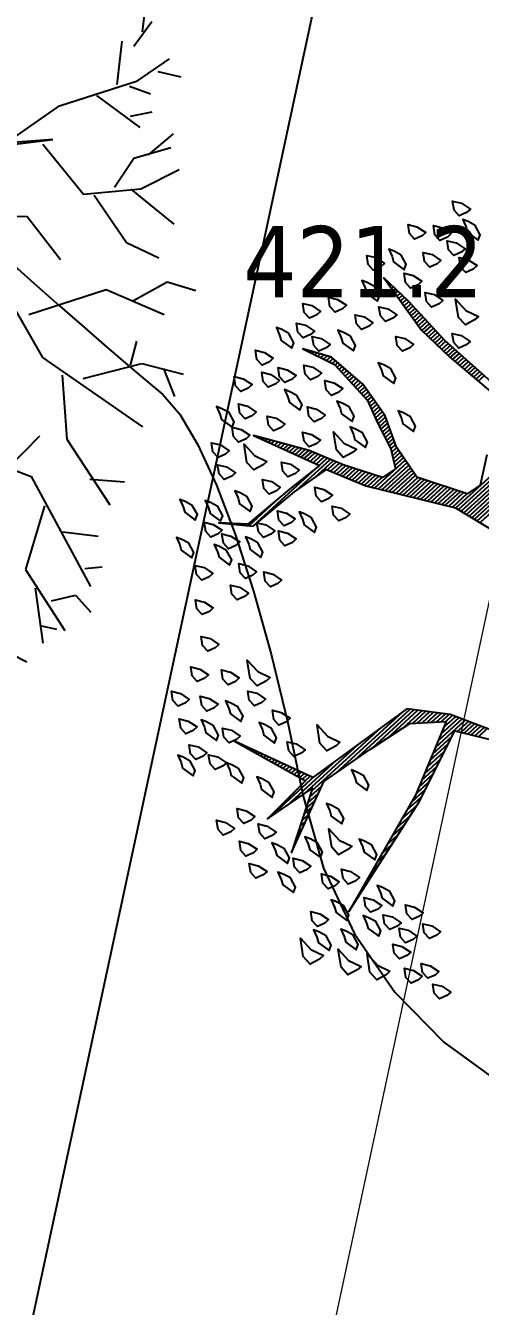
# Model space of a CAD drawing. Header units: metres. Extents: x 2 to 659295185, y -28 to 1124222152.
# Drawn here: x 654863.3 to 654869.69, y 1123162.19 to 1123180.21 of the extents above; entities that cross this region are included whole.
import ezdxf

# ---------------------------------------------------------------- set-up
doc = ezdxf.new("R2010")
doc.units = ezdxf.units.M
doc.header["$MEASUREMENT"] = 0
doc.layers.get('0').update_dxf_attribs({"linetype": 'CONTINUOUS'})
for name, color, linetype in [('Arboles', 3, 'CONTINUOUS'), ('Cota', 3, 'CONTINUOUS'), ('CVL_CURV_D', 7, 'CONTINUOUS'), ('PUERTA', 3, 'CONTINUOUS'), ('vista1', 3, 'CONTINUOUS')]:
    doc.layers.add(name, color=color, linetype=linetype)
doc.layers.add('LIMITE 2017 IGVSB', color=7, linetype='CONTINUOUS', lineweight=120)
doc.styles.get("Standard").update_dxf_attribs({"font": 'tahoma.ttf'})
doc.dimstyles.new('ISO-25', dxfattribs={"dimtxt": 2.5, "dimasz": 2.5, "dimexe": 1.25, "dimexo": 0.625, "dimtad": 1, "dimtxsty": 'Standard', "dimcen": 2.5, "dimadec": 0, "dimazin": 0, "dimtfac": 1, "dimtmove": 0, "dimatfit": 3, "dimfxl": 1, "dimarcsym": 0})

# ---------------------------------------------------------------- blocks, each defined once
blk = doc.blocks.new('A$C469D301D')
for p, q in [((2.4295, 1.3853), (2.4412, 1.4314)), ((2.4111, 1.3624), (2.4479, 1.4011)), ((2.3739, 1.2992), (2.3919, 1.3735)), ((2.4102, 1.3011), (2.4706, 1.3319)), ((2.4472, 1.3129), (2.4866, 1.2982)), ((2.2683, 1.2747), (2.4102, 1.3011)), ((2.335, 1.2847), (2.4035, 1.2191)), ((2.3946, 1.2933), (2.4297, 1.2754)), ((2.168, 1.2218), (2.2683, 1.2747)), ((2.3896, 1.241), (2.4283, 1.2433)), ((2.2496, 1.2174), (1.9384, 1.2328)), ((1.9533, 1.2185), (2.2496, 1.2174)), ((2.2311, 1.2115), (2.2907, 1.115)), ((2.4127, 1.1695), (2.4608, 1.2005)), ((2.3863, 1.167), (2.4529, 1.177)), ((2.346, 1.1204), (2.3863, 1.167)), ((2.3916, 1.1118), (2.4628, 1.1372)), ((2.0706, 1.1059), (2.1872, 1.0889)), ((2.2907, 1.115), (2.3916, 1.1118)), ((2.3086, 1.111), (2.3546, 1.0217)), ((2.3742, 1.1134), (2.4412, 1.0427)), ((2.0786, 1.0902), (2.1828, 0.8393)), ((2.1872, 1.0889), (2.2357, 1.0067)), ((2.3546, 1.0217), (2.4074, 0.9875)), ((2.1682, 0.9177), (2.3088, 0.9438)), ((2.3088, 0.9438), (2.4039, 0.8872)), ((2.3541, 0.9185), (2.417, 0.9437)), ((2.417, 0.9437), (2.465, 0.9222)), ((2.1828, 0.8393), (2.3413, 0.6965)), ((2.3343, 0.8067), (2.3505, 0.8469)), ((2.213, 0.8044), (2.2069, 0.6917)), ((2.2487, 0.7941), (2.3545, 0.8071)), ((2.3545, 0.8071), (2.4239, 0.7794)), ((2.3909, 0.7935), (2.4039, 0.7419)), ((2.0089, 0.7022), (2.1364, 0.6347)), ((2.0989, 0.6547), (2.1608, 0.7034)), ((2.2069, 0.6917), (2.2672, 0.5678)), ((2.1364, 0.6347), (2.2151, 0.4297)), ((2.2977, 0.6039), (2.2379, 0.6164)), ((2.1533, 0.5804), (2.1055, 0.4735)), ((2.1793, 0.5311), (2.2398, 0.5154)), ((2.1055, 0.4735), (2.1607, 0.3587)), ((2.2091, 0.4623), (2.2397, 0.4613)), ((2.1201, 0.341), (2.1188, 0.4388)), ((1.9373, 0.4151), (2.0872, 0.3123)), ((2.1438, 0.413), (2.1869, 0.4177)), ((2.1869, 0.4177), (2.21, 0.3848)), ((2.1211, 0.3716), (2.1464, 0.3628))]:
    blk.add_line(p, q)
blk = doc.blocks.new('A$C1CDC482B')
at = {"layer": 'PUERTA', "linetype": 'Continuous'}
blk.add_blockref('A$C469D301D', (0, 0, 197.8902), dxfattribs=at)
blk = doc.blocks.new('A$C14EB38C1')
at = {"rotation": 1}
blk.add_blockref('A$C1CDC482B', (0.0209, -0.0234, 593.6707), dxfattribs=at)
blk = doc.blocks.new('arbol')
at = {"xscale": 8.000000000032065, "yscale": 8.000000000032065, "zscale": 8.000000000032065, "rotation": 6.294289769575494}
blk.add_blockref('A$C14EB38C1', (654782.034, 1123780.921, -6332.488), dxfattribs=at)
blk = doc.blocks.new('arbol2')
at = {"layer": 'Arboles'}
blk.add_blockref('arbol', (0, 0), dxfattribs=at)
blk = doc.blocks.new('*D2455')
at = {"layer": 'LIMITE 2017 IGVSB', "color": 0, "lineweight": -2, "transparency": 16777216}
for p, q in [((654888.539, 1123262.408), (654883.861, 1123263.411)), ((654884.559, 1123260.704), (654873.265, 1123208.026)), ((654861.08, 1123151.188), (654871.928, 1123201.79)), ((654864.012, 1123148.003), (654859.334, 1123149.006))]:
    blk.add_line(p, q, dxfattribs=at)
at = {"layer": 'LIMITE 2017 IGVSB', "color": 0, "lineweight": 0, "transparency": 16777216}
for points in [[(654884.151, 1123260.791), (654884.966, 1123260.617), (654885.083, 1123263.149)], [(654860.673, 1123151.276), (654861.488, 1123151.101), (654860.556, 1123148.744)]]:
    blk.add_solid(points, dxfattribs=at)
at = {"layer": 'LIMITE 2017 IGVSB', "color": 0, "lineweight": 0, "transparency": 16777216, "insert": (654872.569, 1123204.914), "char_height": 2.5, "attachment_point": 5, "rotation": 77.8998}
blk.add_mtext('117', dxfattribs=at)
blk = doc.blocks.new('*X2402')
at = {"color": 0}
for p, q in [((17.5775, 17.92), (17.578, 17.92)), ((17.5814, 17.91), (17.584, 17.91)), ((17.5852, 17.9), (17.59, 17.9)), ((17.5891, 17.89), (17.596, 17.89)), ((17.9309, 17.89), (17.9356, 17.89)), ((17.9321, 17.9), (17.9348, 17.9)), ((17.9333, 17.91), (17.9341, 17.91)), ((17.5929, 17.88), (17.602, 17.88)), ((17.5967, 17.87), (17.608, 17.87)), ((17.6006, 17.86), (17.614, 17.86)), ((17.6044, 17.85), (17.62, 17.85)), ((17.9261, 17.85), (17.9387, 17.85)), ((17.9273, 17.86), (17.9379, 17.86)), ((17.9285, 17.87), (17.9371, 17.87)), ((17.9297, 17.88), (17.9364, 17.88)), ((17.2621, 17.82), (17.2622, 17.82)), ((17.2663, 17.81), (17.2685, 17.81)), ((17.6083, 17.84), (17.626, 17.84)), ((17.6121, 17.83), (17.6285, 17.83)), ((17.616, 17.82), (17.6298, 17.82)), ((17.6191, 17.81), (17.631, 17.81)), ((17.9213, 17.81), (17.9418, 17.81)), ((17.9225, 17.82), (17.941, 17.82)), ((17.9237, 17.83), (17.9402, 17.83)), ((17.9249, 17.84), (17.9395, 17.84)), ((17.2706, 17.8), (17.2748, 17.8)), ((17.2748, 17.79), (17.2811, 17.79)), ((17.279, 17.78), (17.2874, 17.78)), ((17.2832, 17.77), (17.2937, 17.77)), ((17.2875, 17.76), (17.3001, 17.76)), ((17.6191, 17.8), (17.6323, 17.8)), ((17.6191, 17.79), (17.6335, 17.79)), ((17.6191, 17.78), (17.6348, 17.78)), ((17.6191, 17.77), (17.636, 17.77)), ((17.6191, 17.76), (17.6373, 17.76)), ((17.9153, 17.76), (17.9423, 17.76)), ((17.9165, 17.77), (17.9423, 17.77)), ((17.9177, 17.78), (17.9423, 17.78)), ((17.9189, 17.79), (17.9423, 17.79)), ((17.9201, 17.8), (17.9423, 17.8)), ((17.2917, 17.75), (17.3064, 17.75)), ((17.2959, 17.74), (17.3127, 17.74)), ((17.3002, 17.73), (17.319, 17.73)), ((17.3044, 17.72), (17.3253, 17.72)), ((17.6191, 17.75), (17.6385, 17.75)), ((17.6191, 17.74), (17.6398, 17.74)), ((17.6191, 17.73), (17.641, 17.73)), ((17.6191, 17.72), (17.6423, 17.72)), ((17.9105, 17.72), (17.9423, 17.72)), ((17.9117, 17.73), (17.9423, 17.73)), ((17.9129, 17.74), (17.9423, 17.74)), ((17.9141, 17.75), (17.9423, 17.75)), ((16.9852, 17.68), (16.9856, 17.68)), ((17.3086, 17.71), (17.3316, 17.71)), ((17.3129, 17.7), (17.3379, 17.7)), ((17.3171, 17.69), (17.3443, 17.69)), ((17.3213, 17.68), (17.3506, 17.68)), ((17.6191, 17.71), (17.6435, 17.71)), ((17.6191, 17.7), (17.6445, 17.7)), ((17.6191, 17.69), (17.6431, 17.69)), ((17.6191, 17.68), (17.6418, 17.68)), ((17.9083, 17.7), (17.9423, 17.7)), ((17.909, 17.69), (17.9423, 17.69)), ((17.9093, 17.71), (17.9423, 17.71)), ((17.9097, 17.68), (17.9423, 17.68)), ((16.9942, 17.67), (16.9956, 17.67)), ((17.0032, 17.66), (17.0056, 17.66)), ((17.0122, 17.65), (17.0156, 17.65)), ((17.0212, 17.64), (17.0256, 17.64)), ((17.3256, 17.67), (17.3569, 17.67)), ((17.3298, 17.66), (17.3632, 17.66)), ((17.334, 17.65), (17.368, 17.65)), ((17.3382, 17.64), (17.3727, 17.64)), ((17.6157, 17.64), (17.6365, 17.64)), ((17.619, 17.65), (17.6378, 17.65)), ((17.6191, 17.67), (17.6405, 17.67)), ((17.6191, 17.66), (17.6391, 17.66)), ((17.9103, 17.67), (17.9423, 17.67)), ((17.911, 17.66), (17.9423, 17.66)), ((17.9117, 17.65), (17.9423, 17.65)), ((17.9123, 17.64), (17.9423, 17.64)), ((17.0302, 17.63), (17.0356, 17.63)), ((17.0392, 17.62), (17.0456, 17.62)), ((17.0482, 17.61), (17.1861, 17.61)), ((17.0572, 17.6), (17.3444, 17.6)), ((17.2417, 17.59), (17.3957, 17.59)), ((17.3425, 17.63), (17.3773, 17.63)), ((17.3467, 17.62), (17.3819, 17.62)), ((17.3509, 17.61), (17.3865, 17.61)), ((17.3552, 17.6), (17.3911, 17.6)), ((17.5991, 17.59), (17.6298, 17.59)), ((17.6024, 17.6), (17.6311, 17.6)), ((17.6057, 17.61), (17.6325, 17.61)), ((17.6091, 17.62), (17.6338, 17.62)), ((17.6124, 17.63), (17.6351, 17.63)), ((17.913, 17.63), (17.9423, 17.63)), ((17.9137, 17.62), (17.9428, 17.62)), ((17.9143, 17.61), (17.9438, 17.61)), ((17.915, 17.6), (17.9448, 17.6)), ((17.9157, 17.59), (17.9459, 17.59)), ((17.3167, 17.58), (17.4003, 17.58)), ((17.3657, 17.57), (17.405, 17.57)), ((17.3704, 17.56), (17.4096, 17.56)), ((17.3751, 17.55), (17.4142, 17.55)), ((17.5872, 17.55), (17.6178, 17.55)), ((17.5899, 17.56), (17.6219, 17.56)), ((17.5926, 17.57), (17.6261, 17.57)), ((17.5957, 17.58), (17.6285, 17.58)), ((17.9163, 17.58), (17.9469, 17.58)), ((17.9172, 17.57), (17.9479, 17.57)), ((17.9186, 17.56), (17.949, 17.56)), ((17.9199, 17.55), (17.95, 17.55)), ((17.3797, 17.54), (17.4197, 17.54)), ((17.3844, 17.53), (17.4254, 17.53)), ((17.3891, 17.52), (17.4311, 17.52)), ((17.3937, 17.51), (17.4369, 17.51)), ((17.5762, 17.51), (17.6011, 17.51)), ((17.579, 17.52), (17.6053, 17.52)), ((17.5817, 17.53), (17.6094, 17.53)), ((17.5844, 17.54), (17.6136, 17.54)), ((17.9212, 17.54), (17.951, 17.54)), ((17.9225, 17.53), (17.9521, 17.53)), ((17.9238, 17.52), (17.9531, 17.52)), ((17.9251, 17.51), (17.9541, 17.51)), ((17.3984, 17.5), (17.4426, 17.5)), ((17.4031, 17.49), (17.4483, 17.49)), ((17.4077, 17.48), (17.454, 17.48)), ((17.4124, 17.47), (17.4597, 17.47)), ((17.5623, 17.47), (17.5849, 17.47)), ((17.568, 17.48), (17.5886, 17.48)), ((17.5708, 17.49), (17.5928, 17.49)), ((17.5735, 17.5), (17.5969, 17.5)), ((17.9264, 17.5), (17.9552, 17.5)), ((17.9277, 17.49), (17.9562, 17.49)), ((17.929, 17.48), (17.9572, 17.48)), ((17.9303, 17.47), (17.9583, 17.47)), ((17.4171, 17.46), (17.4654, 17.46)), ((17.4217, 17.45), (17.4711, 17.45)), ((17.4276, 17.44), (17.4769, 17.44)), ((17.4343, 17.43), (17.4826, 17.43)), ((17.441, 17.42), (17.5777, 17.42)), ((17.5394, 17.43), (17.5792, 17.43)), ((17.5452, 17.44), (17.5806, 17.44)), ((17.5509, 17.45), (17.582, 17.45)), ((17.5566, 17.46), (17.5834, 17.46)), ((17.9316, 17.46), (17.9593, 17.46)), ((17.9329, 17.45), (17.9604, 17.45)), ((17.4476, 17.41), (17.5763, 17.41)), ((17.4543, 17.4), (17.5749, 17.4)), ((17.461, 17.39), (17.5734, 17.39)), ((17.4676, 17.38), (17.572, 17.38)), ((17.4743, 17.37), (17.5706, 17.37)), ((17.481, 17.36), (17.5692, 17.36)), ((17.4876, 17.35), (17.5695, 17.35)), ((17.4943, 17.34), (17.5751, 17.34)), ((17.501, 17.33), (17.5807, 17.33)), ((17.5076, 17.32), (17.5862, 17.32)), ((17.5143, 17.31), (17.5918, 17.31)), ((17.521, 17.3), (17.5973, 17.3)), ((17.5276, 17.29), (17.6029, 17.29)), ((17.5343, 17.28), (17.6084, 17.28)), ((17.541, 17.27), (17.614, 17.27)), ((17.5476, 17.26), (17.6195, 17.26)), ((17.5543, 17.25), (17.6251, 17.25)), ((17.561, 17.24), (17.6307, 17.24)), ((17.5676, 17.23), (17.6362, 17.23)), ((17.5743, 17.22), (17.6418, 17.22)), ((17.581, 17.21), (17.6473, 17.21)), ((17.5876, 17.2), (17.6529, 17.2)), ((17.5939, 17.19), (17.7568, 17.19)), ((17.5968, 17.18), (17.7482, 17.18)), ((17.5998, 17.17), (17.7396, 17.17)), ((17.6027, 17.16), (17.731, 17.16)), ((17.6056, 17.15), (17.7225, 17.15)), ((17.6085, 17.14), (17.7189, 17.14)), ((17.6115, 17.13), (17.7161, 17.13)), ((16.5321, 17.11), (16.5325, 17.11)), ((16.5355, 17.1), (16.5367, 17.1)), ((16.5388, 17.09), (16.5409, 17.09)), ((16.5421, 17.08), (16.5451, 17.08)), ((17.6144, 17.12), (17.7134, 17.12)), ((17.6173, 17.11), (17.7107, 17.11)), ((17.6203, 17.1), (17.7079, 17.1)), ((16.5454, 17.07), (16.5493, 17.07)), ((16.5488, 17.06), (16.5535, 17.06)), ((16.5521, 17.05), (16.5577, 17.05)), ((16.5554, 17.04), (16.5619, 17.04)), ((16.5588, 17.03), (16.566, 17.03)), ((16.5621, 17.02), (16.5702, 17.02)), ((16.5654, 17.01), (16.5744, 17.01)), ((16.5688, 17), (16.5786, 17)), ((16.5721, 16.99), (16.5828, 16.99)), ((16.5754, 16.98), (16.587, 16.98)), ((16.5788, 16.97), (16.5912, 16.97)), ((16.5821, 16.96), (16.5954, 16.96)), ((16.5854, 16.95), (16.5996, 16.95)), ((16.5888, 16.94), (16.6038, 16.94)), ((16.5921, 16.93), (16.608, 16.93)), ((16.5954, 16.92), (16.6122, 16.92)), ((16.5988, 16.91), (16.6164, 16.91)), ((16.6021, 16.9), (16.6206, 16.9)), ((16.6054, 16.89), (16.6248, 16.89)), ((16.6088, 16.88), (16.629, 16.88)), ((16.6121, 16.87), (16.6331, 16.87)), ((16.443, 16.85), (16.6488, 16.85)), ((16.513, 16.84), (16.7388, 16.84)), ((16.583, 16.83), (16.8288, 16.83)), ((16.6154, 16.86), (16.6373, 16.86)), ((16.5531, 16.79), (16.5956, 16.79)), ((16.5708, 16.8), (16.6189, 16.8)), ((16.5885, 16.81), (16.6422, 16.81)), ((16.6062, 16.82), (16.9188, 16.82)), ((16.7083, 16.81), (17.0088, 16.81)), ((16.7816, 16.8), (17.0309, 16.8)), ((16.8532, 16.79), (17.0394, 16.79)), ((16.4647, 16.74), (16.4789, 16.74)), ((16.4824, 16.75), (16.5022, 16.75)), ((16.5001, 16.76), (16.5256, 16.76)), ((16.5178, 16.77), (16.5489, 16.77)), ((16.5355, 16.78), (16.5722, 16.78)), ((16.9132, 16.78), (17.0478, 16.78)), ((16.9732, 16.77), (17.0563, 16.77)), ((17.0054, 16.76), (17.0647, 16.76)), ((17.0177, 16.75), (17.0732, 16.75)), ((17.0299, 16.74), (17.0817, 16.74)), ((16.4293, 16.72), (16.4322, 16.72)), ((16.447, 16.73), (16.4556, 16.73)), ((17.0421, 16.73), (17.0901, 16.73)), ((17.0543, 16.72), (17.0986, 16.72)), ((17.0665, 16.71), (17.1071, 16.71)), ((17.0788, 16.7), (17.1155, 16.7)), ((17.0288, 16.66), (17.1363, 16.66)), ((17.0504, 16.67), (17.1313, 16.67)), ((17.0719, 16.68), (17.1263, 16.68)), ((17.091, 16.69), (17.1213, 16.69)), ((16.9427, 16.62), (17.0214, 16.62)), ((16.9642, 16.63), (17.0477, 16.63)), ((16.9858, 16.64), (17.0741, 16.64)), ((17.0073, 16.65), (17.1413, 16.65)), ((17.0964, 16.64), (17.1463, 16.64)), ((17.1031, 16.63), (17.1513, 16.63)), ((17.1097, 16.62), (17.1563, 16.62)), ((16.8265, 16.57), (16.8895, 16.57)), ((16.8565, 16.58), (16.9159, 16.58)), ((16.8781, 16.59), (16.9423, 16.59)), ((16.8996, 16.6), (16.9686, 16.6)), ((16.9211, 16.61), (16.995, 16.61)), ((17.1164, 16.61), (17.1613, 16.61)), ((17.1231, 16.6), (17.1663, 16.6)), ((17.1297, 16.59), (17.1713, 16.59)), ((17.1364, 16.58), (17.1763, 16.58)), ((16.7015, 16.53), (16.7578, 16.53)), ((16.7328, 16.54), (16.7955, 16.54)), ((16.764, 16.55), (16.8332, 16.55)), ((16.7953, 16.56), (16.8632, 16.56)), ((16.5765, 16.49), (16.607, 16.49)), ((16.6078, 16.5), (16.6447, 16.5)), ((16.639, 16.51), (16.6824, 16.51)), ((16.6703, 16.52), (16.7201, 16.52)), ((16.4515, 16.45), (16.4563, 16.45)), ((16.4828, 16.46), (16.494, 16.46)), ((16.514, 16.47), (16.5317, 16.47)), ((16.5453, 16.48), (16.5693, 16.48))]:
    blk.add_line(p, q, dxfattribs=at)
blk = doc.blocks.new('ARBUSTO6')
at = {"layer": 'Arboles'}
for points in [[(-0.3874, 1.4409), (-0.413, 1.4494), (-0.413, 1.4749), (-0.3959, 1.5005), (-0.3789, 1.4749), (-0.3704, 1.4409)], [(-0.2769, 1.4579), (-0.3024, 1.4664), (-0.3024, 1.492), (-0.2854, 1.5175), (-0.2684, 1.492), (-0.2599, 1.4579)], [(-0.1919, 1.5005), (-0.2004, 1.4834), (-0.1919, 1.4409), (-0.1748, 1.4494), (-0.1663, 1.4834), (-0.1748, 1.509), (-0.1833, 1.526)], [(-0.1153, 1.4324), (-0.1408, 1.4409), (-0.1408, 1.4664), (-0.1238, 1.492), (-0.1068, 1.4664), (-0.0983, 1.4324)], [(-0.0558, 1.4664), (-0.0813, 1.4749), (-0.0813, 1.5005), (-0.0643, 1.526), (-0.0473, 1.5005), (-0.0388, 1.4664)], [(0.2078, 1.4409), (0.1823, 1.4494), (0.1823, 1.4749), (0.1993, 1.5005), (0.2163, 1.4749), (0.2248, 1.4409)], [(-0.515, 1.4409), (-0.5235, 1.4239), (-0.515, 1.3814), (-0.498, 1.3899), (-0.4895, 1.4239), (-0.498, 1.4494), (-0.5065, 1.4664)], [(-0.3109, 1.3899), (-0.3364, 1.3984), (-0.3364, 1.4239), (-0.3194, 1.4494), (-0.3024, 1.4239), (-0.2939, 1.3899)], [(0.0207, 1.4239), (-0.0048, 1.4324), (-0.0048, 1.4579), (0.0122, 1.4834), (0.0293, 1.4579), (0.0378, 1.4239)], [(0.1228, 1.4239), (0.1143, 1.4069), (0.1228, 1.3644), (0.1398, 1.3729), (0.1483, 1.4069), (0.1398, 1.4324), (0.1313, 1.4494)], [(0.2589, 1.4409), (0.2504, 1.4239), (0.2589, 1.3814), (0.2759, 1.3899), (0.2844, 1.4239), (0.2759, 1.4494), (0.2674, 1.4664)], [(0.3779, 1.4239), (0.3524, 1.4324), (0.3524, 1.4579), (0.3694, 1.4834), (0.3864, 1.4579), (0.3949, 1.4239)], [(-0.4385, 1.3644), (-0.464, 1.3729), (-0.464, 1.3984), (-0.447, 1.4239), (-0.43, 1.3984), (-0.4215, 1.3644)], [(-0.2599, 1.3644), (-0.2854, 1.3729), (-0.2854, 1.3984), (-0.2684, 1.4239), (-0.2514, 1.3984), (-0.2429, 1.3644)], [(-0.1068, 1.3644), (-0.1323, 1.3729), (-0.1323, 1.3984), (-0.1153, 1.4239), (-0.0983, 1.3984), (-0.0898, 1.3644)], [(0.4374, 1.3644), (0.4119, 1.3729), (0.4119, 1.3984), (0.4289, 1.4239), (0.4459, 1.3984), (0.4544, 1.3644)], [(0.5395, 1.3814), (0.514, 1.3899), (0.514, 1.4154), (0.531, 1.4409), (0.548, 1.4154), (0.5565, 1.3814)], [(-0.5915, 1.3304), (-0.617, 1.3389), (-0.617, 1.3644), (-0.6, 1.3899), (-0.583, 1.3644), (-0.5745, 1.3304)], [(-0.5065, 1.3219), (-0.532, 1.3304), (-0.532, 1.3559), (-0.515, 1.3814), (-0.498, 1.3559), (-0.4895, 1.3219)], [(-0.1919, 1.3134), (-0.2174, 1.3219), (-0.2174, 1.3474), (-0.2004, 1.3729), (-0.1833, 1.3474), (-0.1748, 1.3134)], [(-0.0473, 1.3559), (-0.0558, 1.3389), (-0.0473, 1.2964), (-0.0303, 1.3049), (-0.0218, 1.3389), (-0.0303, 1.3644), (-0.0388, 1.3814)], [(0.0463, 1.3219), (0.0207, 1.3304), (0.0207, 1.3559), (0.0378, 1.3814), (0.0548, 1.3559), (0.0633, 1.3219)], [(0.2589, 1.3134), (0.2333, 1.3219), (0.2333, 1.3474), (0.2504, 1.3729), (0.2674, 1.3474), (0.2759, 1.3134)], [(0.3524, 1.3219), (0.3269, 1.3304), (0.3269, 1.3559), (0.3439, 1.3814), (0.3609, 1.3559), (0.3694, 1.3219)], [(0.5055, 1.3474), (0.497, 1.3304), (0.5055, 1.2879), (0.5225, 1.2964), (0.531, 1.3304), (0.5225, 1.3559), (0.514, 1.3729)], [(-0.8126, 1.2964), (-0.8211, 1.2793), (-0.8126, 1.2368), (-0.7956, 1.2453), (-0.7871, 1.2793), (-0.7956, 1.3049), (-0.8041, 1.3219)], [(-0.6256, 1.2623), (-0.6511, 1.2708), (-0.6511, 1.2964), (-0.6341, 1.3219), (-0.617, 1.2964), (-0.6085, 1.2623)], [(-0.3959, 1.2708), (-0.4215, 1.2793), (-0.4215, 1.3049), (-0.4044, 1.3304), (-0.3874, 1.3049), (-0.3789, 1.2708)], [(-0.3109, 1.3304), (-0.3194, 1.3134), (-0.3109, 1.2708), (-0.2939, 1.2793), (-0.2854, 1.3134), (-0.2939, 1.3389), (-0.3024, 1.3559)], [(0.1228, 1.2879), (0.0973, 1.2964), (0.0973, 1.3219), (0.1143, 1.3474), (0.1313, 1.3219), (0.1398, 1.2879)], [(0.4374, 1.2964), (0.4119, 1.3049), (0.4119, 1.3304), (0.4289, 1.3559), (0.4459, 1.3304), (0.4544, 1.2964)], [(-0.5235, 1.2198), (-0.5575, 1.2283), (-0.5575, 1.2623), (-0.5235, 1.3134), (-0.5235, 1.2623), (-0.5065, 1.2198)], [(-0.1748, 1.2283), (-0.2004, 1.2368), (-0.2004, 1.2623), (-0.1833, 1.2879), (-0.1663, 1.2623), (-0.1578, 1.2283)], [(0.2674, 1.2198), (0.2418, 1.2283), (0.2418, 1.2538), (0.2589, 1.2793), (0.2759, 1.2538), (0.2844, 1.2198)], [(0.4289, 1.2283), (0.4034, 1.2368), (0.4034, 1.2623), (0.4204, 1.2879), (0.4374, 1.2623), (0.4459, 1.2283)], [(-0.9062, 1.2113), (-0.9147, 1.1943), (-0.9062, 1.1518), (-0.8892, 1.1603), (-0.8807, 1.1943), (-0.8892, 1.2198), (-0.8977, 1.2368)], [(-0.7531, 1.2368), (-0.7616, 1.2198), (-0.7531, 1.1773), (-0.7361, 1.1858), (-0.7276, 1.2198), (-0.7361, 1.2453), (-0.7446, 1.2623)], [(-0.2769, 1.2028), (-0.3024, 1.2113), (-0.3024, 1.2368), (-0.2854, 1.2623), (-0.2684, 1.2368), (-0.2599, 1.2028)], [(0.0973, 1.1773), (0.0718, 1.1858), (0.0718, 1.2113), (0.0888, 1.2368), (0.1058, 1.2113), (0.1143, 1.1773)], [(-0.7871, 1.1518), (-0.8126, 1.1603), (-0.8126, 1.1858), (-0.7956, 1.2113), (-0.7786, 1.1858), (-0.7701, 1.1518)], [(-0.6596, 1.1943), (-0.6681, 1.1773), (-0.6596, 1.1348), (-0.6426, 1.1433), (-0.6341, 1.1773), (-0.6426, 1.2028), (-0.6511, 1.2198)], [(-0.3449, 1.1518), (-0.3704, 1.1603), (-0.3704, 1.1858), (-0.3534, 1.2113), (-0.3364, 1.1858), (-0.3279, 1.1518)], [(-0.2089, 1.1858), (-0.2174, 1.1688), (-0.2089, 1.1263), (-0.1919, 1.1348), (-0.1833, 1.1688), (-0.1919, 1.1943), (-0.2004, 1.2113)], [(-0.0218, 1.1858), (-0.0303, 1.1688), (-0.0218, 1.1263), (-0.0048, 1.1348), (0.0037, 1.1688), (-0.0048, 1.1943), (-0.0133, 1.2113)], [(0.3184, 1.1008), (0.2844, 1.1093), (0.2844, 1.1433), (0.3184, 1.1943), (0.3184, 1.1433), (0.3354, 1.1008)], [(-0.549, 1.1263), (-0.5745, 1.1348), (-0.5745, 1.1603), (-0.5575, 1.1858), (-0.5405, 1.1603), (-0.532, 1.1263)], [(-0.464, 1.1263), (-0.4895, 1.1348), (-0.4895, 1.1603), (-0.4725, 1.1858), (-0.4555, 1.1603), (-0.447, 1.1263)], [(-0.9062, 1.0667), (-0.9317, 1.0753), (-0.9317, 1.1008), (-0.9147, 1.1263), (-0.8977, 1.1008), (-0.8892, 1.0667)], [(-0.8296, 1.1093), (-0.8381, 1.0923), (-0.8296, 1.0497), (-0.8126, 1.0582), (-0.8041, 1.0923), (-0.8126, 1.1178), (-0.8211, 1.1348)], [(-0.7701, 1.0838), (-0.7956, 1.0923), (-0.7956, 1.1178), (-0.7786, 1.1433), (-0.7616, 1.1178), (-0.7531, 1.0838)], [(-0.2769, 1.0497), (-0.3109, 1.0582), (-0.3109, 1.0923), (-0.2769, 1.1433), (-0.2769, 1.0923), (-0.2599, 1.0497)], [(-0.2344, 1.0923), (-0.2429, 1.0753), (-0.2344, 1.0327), (-0.2174, 1.0412), (-0.2089, 1.0753), (-0.2174, 1.1008), (-0.2259, 1.1178)], [(0.2418, 1.0582), (0.2163, 1.0667), (0.2163, 1.0923), (0.2333, 1.1178), (0.2504, 1.0923), (0.2589, 1.0582)], [(-0.7361, 1.0582), (-0.7446, 1.0412), (-0.7361, 0.9987), (-0.7191, 1.0072), (-0.7106, 1.0412), (-0.7191, 1.0667), (-0.7276, 1.0838)], [(-0.6596, 1.0327), (-0.6851, 1.0412), (-0.6851, 1.0667), (-0.6681, 1.0923), (-0.6511, 1.0667), (-0.6426, 1.0327)], [(-0.583, 1.0157), (-0.6085, 1.0242), (-0.6085, 1.0497), (-0.5915, 1.0753), (-0.5745, 1.0497), (-0.566, 1.0157)], [(-0.9827, 0.9817), (-1.0082, 0.9902), (-1.0082, 1.0157), (-0.9912, 1.0412), (-0.9742, 1.0157), (-0.9657, 0.9817)], [(-0.7956, 0.9732), (-0.8211, 0.9817), (-0.8211, 1.0072), (-0.8041, 1.0327), (-0.7871, 1.0072), (-0.7786, 0.9732)], [(-0.6256, 0.9647), (-0.6511, 0.9732), (-0.6511, 0.9987), (-0.6341, 1.0242), (-0.617, 0.9987), (-0.6085, 0.9647)], [(-0.549, 0.9987), (-0.5575, 0.9817), (-0.549, 0.9392), (-0.532, 0.9477), (-0.5235, 0.9817), (-0.532, 1.0072), (-0.5405, 1.0242)], [(-0.4385, 0.9902), (-0.464, 0.9987), (-0.464, 1.0242), (-0.447, 1.0497), (-0.43, 1.0242), (-0.4215, 0.9902)], [(-0.0813, 1.0242), (-0.0898, 1.0072), (-0.0813, 0.9647), (-0.0643, 0.9732), (-0.0558, 1.0072), (-0.0643, 1.0327), (-0.0728, 1.0497)], [(-0.8637, 0.9392), (-0.8892, 0.9477), (-0.8892, 0.9732), (-0.8722, 0.9987), (-0.8552, 0.9732), (-0.8467, 0.9392)], [(-1.0507, 0.8797), (-1.0763, 0.8882), (-1.0763, 0.9137), (-1.0593, 0.9392), (-1.0422, 0.9137), (-1.0337, 0.8797)], [(-0.7531, 0.8967), (-0.7786, 0.9052), (-0.7786, 0.9307), (-0.7616, 0.9562), (-0.7446, 0.9307), (-0.7361, 0.8967)], [(-0.4385, 0.9052), (-0.464, 0.9137), (-0.464, 0.9392), (-0.447, 0.9647), (-0.43, 0.9392), (-0.4215, 0.9052)], [(-1.2463, 0.8116), (-1.2718, 0.8201), (-1.2718, 0.8456), (-1.2548, 0.8712), (-1.2378, 0.8456), (-1.2293, 0.8116)], [(-1.1443, 0.8286), (-1.1698, 0.8371), (-1.1698, 0.8626), (-1.1528, 0.8882), (-1.1358, 0.8626), (-1.1273, 0.8286)], [(-1.0763, 0.7521), (-1.1018, 0.7606), (-1.1018, 0.7861), (-1.0848, 0.8116), (-1.0678, 0.7861), (-1.0593, 0.7521)], [(-1.2889, 0.7266), (-1.3144, 0.7351), (-1.3144, 0.7606), (-1.2974, 0.7861), (-1.2804, 0.7606), (-1.2718, 0.7266)], [(-1.1868, 0.7351), (-1.2123, 0.7436), (-1.2123, 0.7691), (-1.1953, 0.7946), (-1.1783, 0.7691), (-1.1698, 0.7351)], [(-0.9997, 0.6841), (-1.0337, 0.6926), (-1.0337, 0.7266), (-0.9997, 0.7776), (-0.9997, 0.7266), (-0.9827, 0.6841)], [(-1.2548, 0.7096), (-1.2633, 0.6926), (-1.2548, 0.65), (-1.2378, 0.6586), (-1.2293, 0.6926), (-1.2378, 0.7181), (-1.2463, 0.7351)], [(-1.1528, 0.7011), (-1.1613, 0.6841), (-1.1528, 0.6415), (-1.1358, 0.65), (-1.1273, 0.6841), (-1.1358, 0.7096), (-1.1443, 0.7266)], [(-1.3909, 0.6756), (-1.3994, 0.6586), (-1.3909, 0.616), (-1.3739, 0.6245), (-1.3654, 0.6586), (-1.3739, 0.6841), (-1.3824, 0.7011)], [(-1.3229, 0.6415), (-1.3484, 0.65), (-1.3484, 0.6756), (-1.3314, 0.7011), (-1.3144, 0.6756), (-1.3059, 0.6415)], [(-1.0593, 0.6415), (-1.0848, 0.65), (-1.0848, 0.6756), (-1.0678, 0.7011), (-1.0507, 0.6756), (-1.0422, 0.6415)], [(-1.2038, 0.6075), (-1.2293, 0.616), (-1.2293, 0.6415), (-1.2123, 0.6671), (-1.1953, 0.6415), (-1.1868, 0.6075)], [(-1.2974, 0.5735), (-1.3229, 0.582), (-1.3229, 0.6075), (-1.3059, 0.633), (-1.2889, 0.6075), (-1.2804, 0.5735)], [(-1.1188, 0.5735), (-1.1273, 0.5565), (-1.1188, 0.514), (-1.1018, 0.5225), (-1.0933, 0.5565), (-1.1018, 0.582), (-1.1103, 0.599)], [(-1.0422, 0.5395), (-1.0678, 0.548), (-1.0678, 0.5735), (-1.0507, 0.599), (-1.0337, 0.5735), (-1.0252, 0.5395)], [(-1.2889, 0.548), (-1.2974, 0.531), (-1.2889, 0.4885), (-1.2718, 0.497), (-1.2633, 0.531), (-1.2718, 0.5565), (-1.2804, 0.5735)], [(-1.2463, 0.4459), (-1.2548, 0.4289), (-1.2463, 0.3864), (-1.2293, 0.3949), (-1.2208, 0.4289), (-1.2293, 0.4545), (-1.2378, 0.4715)], [(-1.0763, 0.4289), (-1.1018, 0.4374), (-1.1018, 0.463), (-1.0848, 0.4885), (-1.0678, 0.463), (-1.0593, 0.4289)], [(-1.4249, 0.3949), (-1.4504, 0.4034), (-1.4504, 0.4289), (-1.4334, 0.4545), (-1.4164, 0.4289), (-1.4079, 0.3949)], [(-1.3484, 0.3779), (-1.3739, 0.3864), (-1.3739, 0.4119), (-1.3569, 0.4374), (-1.3399, 0.4119), (-1.3314, 0.3779)], [(-0.9742, 0.3694), (-1.0082, 0.3779), (-1.0082, 0.4119), (-0.9742, 0.463), (-0.9742, 0.4119), (-0.9572, 0.3694)], [(-1.4164, 0.2929), (-1.4419, 0.3014), (-1.4419, 0.3269), (-1.4249, 0.3524), (-1.4079, 0.3269), (-1.3994, 0.2929)], [(-1.3314, 0.2929), (-1.3569, 0.3014), (-1.3569, 0.3269), (-1.3399, 0.3524), (-1.3229, 0.3269), (-1.3144, 0.2929)], [(-1.4419, 0.2163), (-1.4674, 0.2248), (-1.4674, 0.2504), (-1.4504, 0.2759), (-1.4334, 0.2504), (-1.4249, 0.2163)], [(-1.3569, 0.2504), (-1.3654, 0.2333), (-1.3569, 0.1908), (-1.3399, 0.1993), (-1.3314, 0.2333), (-1.3399, 0.2589), (-1.3484, 0.2759)], [(-0.9997, 0.2504), (-1.0082, 0.2333), (-0.9997, 0.1908), (-0.9827, 0.1993), (-0.9742, 0.2333), (-0.9827, 0.2589), (-0.9912, 0.2759)], [(-1.2633, 0.1908), (-1.2718, 0.1738), (-1.2633, 0.1313), (-1.2463, 0.1398), (-1.2378, 0.1738), (-1.2463, 0.1993), (-1.2548, 0.2163)], [(-1.1358, 0.2248), (-1.1443, 0.2078), (-1.1358, 0.1653), (-1.1188, 0.1738), (-1.1103, 0.2078), (-1.1188, 0.2333), (-1.1273, 0.2504)], [(-1.4079, 0.1653), (-1.4164, 0.1483), (-1.4079, 0.1058), (-1.3909, 0.1143), (-1.3824, 0.1483), (-1.3909, 0.1738), (-1.3994, 0.1908)], [(-1.3229, 0.1313), (-1.3484, 0.1398), (-1.3484, 0.1653), (-1.3314, 0.1908), (-1.3144, 0.1653), (-1.3059, 0.1313)], [(-1.1783, 0.0888), (-1.2123, 0.0973), (-1.2123, 0.1313), (-1.1783, 0.1823), (-1.1783, 0.1313), (-1.1613, 0.0888)], [(-1.2889, 0.0292), (-1.3144, 0.0378), (-1.3144, 0.0633), (-1.2974, 0.0888), (-1.2804, 0.0633), (-1.2718, 0.0292)], [(-1.1358, 0.0633), (-1.1443, 0.0463), (-1.1358, 0.0037), (-1.1188, 0.0122), (-1.1103, 0.0463), (-1.1188, 0.0718), (-1.1273, 0.0888)], [(-1.2293, -0.0048), (-1.2548, 0.0037), (-1.2548, 0.0292), (-1.2378, 0.0548), (-1.2208, 0.0292), (-1.2123, -0.0048)], [(-1.3994, -0.0388), (-1.4249, -0.0303), (-1.4249, -0.0048), (-1.4079, 0.0207), (-1.3909, -0.0048), (-1.3824, -0.0388)], [(-1.3399, -0.0218), (-1.3484, -0.0388), (-1.3399, -0.0813), (-1.3229, -0.0728), (-1.3144, -0.0388), (-1.3229, -0.0133), (-1.3314, 0.0037)], [(-1.493, -0.1153), (-1.527, -0.1068), (-1.527, -0.0728), (-1.493, -0.0218), (-1.493, -0.0728), (-1.4759, -0.1153)], [(-1.4504, -0.0558), (-1.4589, -0.0728), (-1.4504, -0.1153), (-1.4334, -0.1068), (-1.4249, -0.0728), (-1.4334, -0.0473), (-1.4419, -0.0303)], [(-1.2378, -0.1238), (-1.2633, -0.1153), (-1.2633, -0.0898), (-1.2463, -0.0643), (-1.2293, -0.0898), (-1.2208, -0.1238)], [(-1.1953, -0.0898), (-1.2038, -0.1068), (-1.1953, -0.1493), (-1.1783, -0.1408), (-1.1698, -0.1068), (-1.1783, -0.0813), (-1.1868, -0.0643)], [(-1.3824, -0.1153), (-1.3909, -0.1323), (-1.3824, -0.1748), (-1.3654, -0.1663), (-1.3569, -0.1323), (-1.3654, -0.1068), (-1.3739, -0.0898)], [(-1.2974, -0.1323), (-1.3059, -0.1493), (-1.2974, -0.1919), (-1.2804, -0.1834), (-1.2718, -0.1493), (-1.2804, -0.1238), (-1.2889, -0.1068)], [(-1.4249, -0.2259), (-1.4589, -0.2174), (-1.4589, -0.1834), (-1.4249, -0.1323), (-1.4249, -0.1834), (-1.4079, -0.2259)], [(-1.2293, -0.2089), (-1.2548, -0.2004), (-1.2548, -0.1748), (-1.2378, -0.1493), (-1.2208, -0.1748), (-1.2123, -0.2089)], [(-1.3654, -0.3024), (-1.3994, -0.2939), (-1.3994, -0.2599), (-1.3654, -0.2089), (-1.3654, -0.2599), (-1.3484, -0.3024)], [(-1.1528, -0.2344), (-1.1783, -0.2259), (-1.1783, -0.2004), (-1.1613, -0.1748), (-1.1443, -0.2004), (-1.1358, -0.2344)], [(-1.2718, -0.3024), (-1.2974, -0.2939), (-1.2974, -0.2684), (-1.2804, -0.2429), (-1.2633, -0.2684), (-1.2548, -0.3024)], [(-1.2208, -0.2769), (-1.2463, -0.2684), (-1.2463, -0.2429), (-1.2293, -0.2174), (-1.2123, -0.2429), (-1.2038, -0.2769)], [(-1.1528, -0.3194), (-1.1783, -0.3109), (-1.1783, -0.2854), (-1.1613, -0.2599), (-1.1443, -0.2854), (-1.1358, -0.3194)], [(-1.2974, -0.3875), (-1.3229, -0.3789), (-1.3229, -0.3534), (-1.3059, -0.3279), (-1.2889, -0.3534), (-1.2804, -0.3875)], [(-1.2463, -0.413), (-1.2718, -0.4045), (-1.2718, -0.3789), (-1.2548, -0.3534), (-1.2378, -0.3789), (-1.2293, -0.413)], [(-1.2633, -0.4895), (-1.2889, -0.481), (-1.2889, -0.4555), (-1.2718, -0.43), (-1.2548, -0.4555), (-1.2463, -0.4895)]]:
    blk.add_lwpolyline(points, close=True, dxfattribs=at)
at = {"layer": 'Arboles', "color": 7}
for points in [[(-0.5575, 0.0548), (-0.6256, 0.1908), (-0.7191, 0.3014), (-1.1018, 0.3439), (-1.2123, 0.6075), (-1.1273, 0.3524), (-1.3059, 0.3439), (-1.1273, 0.3184), (-1.3229, 0.2078), (-1.0848, 0.3099), (-0.8977, 0.2844), (-0.7446, 0.2589), (-0.6511, 0.1823), (-0.8892, 0.0718), (-1.3144, -0.0643), (-0.8977, 0.0463), (-0.6511, 0.1398), (-0.566, 0.0122)], [(0.2248, 0.8712), (0.1993, 1.1178), (0.1993, 1.2964), (0.1908, 1.4069), (0.1653, 1.1943), (0.1738, 1.0667), (0.1993, 0.8712)], [(0.0463, 0.7436), (-0.0388, 0.6841), (-0.0898, 0.6926), (-0.1748, 0.8456), (-0.1578, 0.9647), (-0.1153, 1.0667), (-0.0983, 1.1943), (-0.1153, 1.3304), (-0.1663, 1.4154), (-0.1238, 1.3049), (-0.1238, 1.1433), (-0.1493, 1.0667), (-0.1748, 0.9732), (-0.2089, 0.9137), (-0.2599, 0.9222), (-0.3279, 1.0412), (-0.3789, 1.1518), (-0.481, 1.3134), (-0.3874, 1.0923), (-0.5065, 1.1008), (-0.6936, 1.1093), (-0.7616, 1.1773), (-0.6851, 1.0923), (-0.5065, 1.0838), (-0.3789, 1.0667), (-0.3194, 0.9392), (-0.1493, 0.6841), (-0.0473, 0.3354)]]:
    blk.add_lwpolyline(points, dxfattribs=at)
at = {"layer": 'Arboles'}
blk.add_blockref('*X2402', (-17.7429, -16.5069), dxfattribs=at)

msp = doc.modelspace()

# ---------------------------------------------------------------- linework, layer by layer
at = {"layer": 'CVL_CURV_D', "color": 7, "linetype": 'Continuous', "elevation": 421.25}
msp.add_lwpolyline([(654863.1475, 1123176.8261), (654863.4613, 1123176.5473), (654863.7804, 1123176.2658), (654864.0983, 1123175.9874), (654864.4085, 1123175.7177), (654864.7048, 1123175.4621), (654864.9806, 1123175.2264), (654865.2296, 1123175.0162), (654865.4709, 1123174.739), (654865.7245, 1123174.3089), (654865.985, 1123173.7411), (654866.2472, 1123173.0508), (654866.5057, 1123172.2532), (654866.7552, 1123171.3636), (654866.9903, 1123170.3972), (654867.2057, 1123169.3692), (654867.4895, 1123168.3559), (654867.9229, 1123167.4323), (654868.4908, 1123166.6115), (654869.1781, 1123165.9065), (654869.9697, 1123165.3306)], dxfattribs=at)
at = {"layer": 'LIMITE 2017 IGVSB', "color": 2, "lineweight": 9}
msp.add_line((654889.1267, 1123262.2809), (654864.623, 1123147.872), dxfattribs=at)
at = {"layer": 'vista1'}
msp.add_ellipse((654837.026, 1123177.1741), major_axis=(-4.6929, -24.5556), ratio=1, start_param=1.5327636, end_param=3.0939199, dxfattribs=at)

# ---------------------------------------------------------------- block references
at = {"layer": 'Arboles'}
msp.add_blockref('arbol2', (64.8532, -614.0953), dxfattribs=at)
at = {"layer": 'Arboles', "xscale": 4.239678611648719, "yscale": 4.239678611648719, "zscale": 4.239678611648719, "rotation": 42.49660342024684}
msp.add_blockref('ARBUSTO6', (654871.7705, 1123171.7128), dxfattribs=at)

# ---------------------------------------------------------------- texts
at = {"layer": 'Cota'}
msp.add_text('421.28', height=1, dxfattribs=at).set_placement((654866.3607, 1123176.3854))

# ---------------------------------------------------------------- dimensions: what is measured, and where the dimension line sits
at = {"layer": 'LIMITE 2017 IGVSB', "lineweight": 0}
dim = msp.add_linear_dim(base=(654885.0827, 1123263.1486), p1=(654864.623, 1123147.872), p2=(654889.1496, 1123262.2767), angle=77.89979, dimstyle='ISO-25', override={"dimtmove": 2}, dxfattribs=at)
dim.commit()
dim.dimension.update_dxf_attribs({"geometry": '*D2455', "text_midpoint": (654872.5693, 1123204.9143), "dimtype": 161})

doc.saveas('drawing.dxf')
